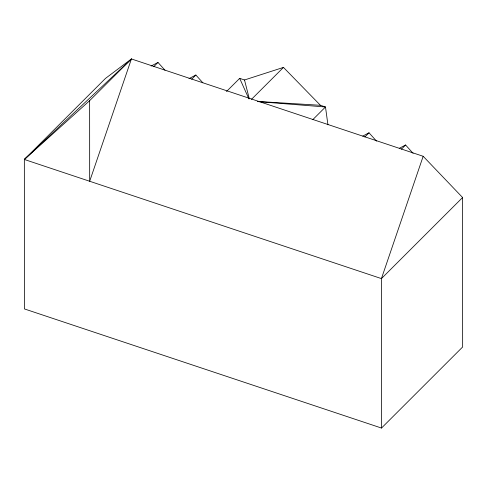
<?xml version="1.0" encoding="UTF-8"?>
<svg xmlns="http://www.w3.org/2000/svg" width="487" height="487" viewBox="0 0 487 487"><rect width="100%" height="100%" fill="white"/><g stroke="black" fill="none" stroke-linecap="round" stroke-linejoin="round"><path stroke-width="0.73" d="M131.417 58.945L89.675 181.261L89.638 100.657L131.417 58.945L423.173 156.284L462.589 197.521L462.65 346.975L381.498 428.055L24.411 308.922L24.35 159.468L105.502 78.389L131.417 58.945L24.35 159.468L381.431 278.601L462.589 197.521M423.173 156.284L381.431 278.601L381.498 428.055M153.795 66.609L157.983 62.433L164.99 70.195M191.671 79.211L195.859 75.028L202.86 82.796M226.479 91.538L239.677 78.358L244.511 79.971L283.464 67.407L320.428 105.295L325.486 106.982L327.928 124.794M251.45 99.372L283.464 67.407M312.812 119.638L325.486 106.982L258.926 101.692M364.836 136.981L369.018 132.799L376.524 141.12M401.398 149.18L405.586 144.998L413.092 153.32M24.35 159.468L89.638 100.657M151.122 66.049L157.983 62.433M188.999 78.644L195.859 75.028M362.785 136.086L369.018 132.799M399.352 148.292L405.586 144.998M257.44 101.436L320.428 105.295M239.677 78.358L248.93 98.916M244.511 79.971L249.301 98.8"/></g></svg>
